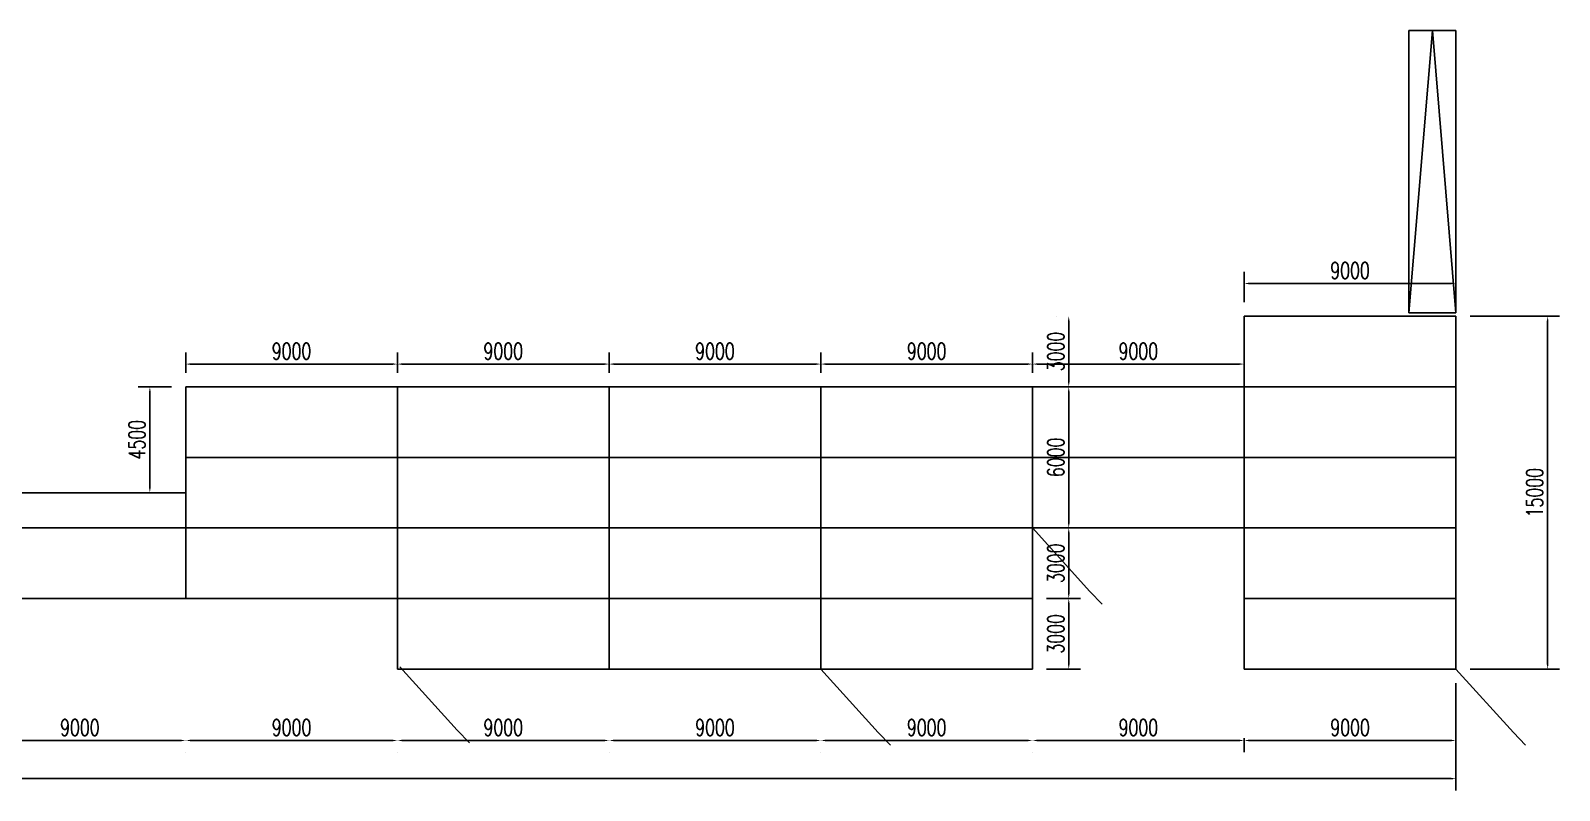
# Model space of a CAD drawing. Header units: millimetres. Extents: x -1825427 to -664413, y 1443096 to 1668257.
# Drawn here: x -736672 to -671677, y 1541769 to 1574063 of the extents above; entities that cross this region are included whole.
import ezdxf

# ---------------------------------------------------------------- set-up
doc = ezdxf.new("R2010")
doc.units = ezdxf.units.MM
doc.header["$LTSCALE"] = 10
doc.layers.get('0').update_dxf_attribs({"linetype": 'CONTINUOUS'})
doc.layers.get('DEFPOINTS').update_dxf_attribs({"linetype": 'CONTINUOUS'})
for name, color, linetype in [('W-bridge approach引桥', 4, 'CONTINUOUS'), ('W-STEEL_FRAME钢架', 3, 'CONTINUOUS'), ('W-WOOD_FLOOR木地板', 30, 'CONTINUOUS')]:
    doc.layers.add(name, color=color, linetype=linetype)
doc.styles.add('STANDARD_T3', font='simplex.shx', dxfattribs={"width": 0.7, "bigfont": 'gbcbig.shx'})
doc.dimstyles.new('W&&200', dxfattribs={"dimtxt": 700, "dimasz": 200, "dimexe": 500, "dimexo": 600, "dimgap": 200, "dimtad": 1, "dimdec": 0, "dimzin": 0, "dimdsep": 46, "dimtxsty": 'STANDARD_T3', "dimcen": 0.09, "dimclrd": 1, "dimclre": 1, "dimclrt": 7, "dimazin": 2, "dimtfac": 1, "dimtdec": 0, "dimtix": 1, "dimtmove": 2, "dimatfit": 3, "dimfxl": 100, "dimtolj": 1, "dimtzin": 0, "dimarcsym": 0})

# ---------------------------------------------------------------- blocks, each defined once
blk = doc.blocks.new('*D2966')
at = {"color": 1, "lineweight": -2, "transparency": 16777216}
for p, q in [((-730078, 1559523), (-730078, 1560388)), ((-729878, 1559888), (-721278, 1559888)), ((-721078, 1559523), (-721078, 1560388))]:
    blk.add_line(p, q, dxfattribs=at)
at = {"color": 1, "transparency": 16777216}
for points in [[(-729878, 1559922), (-729878, 1559855), (-730078, 1559888)], [(-721278, 1559922), (-721278, 1559855), (-721078, 1559888)]]:
    blk.add_solid(points, dxfattribs=at)
at = {"layer": 'DEFPOINTS', "color": 0, "transparency": 16777216}
for p in [(-721078, 1559888), (-730078, 1558923, 1832173828), (-721078, 1558923, 3666179828)]:
    blk.add_point(p, dxfattribs=at)
at = {"color": 7, "transparency": 16777216, "insert": (-725578, 1560438), "char_height": 700, "attachment_point": 5, "style": 'STANDARD_T3'}
blk.add_mtext('\\A1;9000', dxfattribs=at)
blk = doc.blocks.new('*D2935')
at = {"color": 1, "lineweight": -2, "transparency": 16777216}
for p, q in [((-721078, 1559523), (-721078, 1560388)), ((-720878, 1559888), (-712278, 1559888)), ((-712078, 1559523), (-712078, 1560388))]:
    blk.add_line(p, q, dxfattribs=at)
at = {"color": 1, "transparency": 16777216}
for points in [[(-720878, 1559922), (-720878, 1559855), (-721078, 1559888)], [(-712278, 1559922), (-712278, 1559855), (-712078, 1559888)]]:
    blk.add_solid(points, dxfattribs=at)
at = {"layer": 'DEFPOINTS', "color": 0, "transparency": 16777216}
for p in [(-712078, 1559888), (-721078, 1558923, 1832173828), (-712078, 1558923, 1832173828)]:
    blk.add_point(p, dxfattribs=at)
at = {"color": 7, "transparency": 16777216, "insert": (-716578, 1560438), "char_height": 700, "attachment_point": 5, "style": 'STANDARD_T3'}
blk.add_mtext('\\A1;9000', dxfattribs=at)
blk = doc.blocks.new('*D2936')
at = {"color": 1, "lineweight": -2, "transparency": 16777216}
for p, q in [((-712078, 1559523), (-712078, 1560388)), ((-711878, 1559888), (-703278, 1559888)), ((-703078, 1559523), (-703078, 1560388))]:
    blk.add_line(p, q, dxfattribs=at)
at = {"color": 1, "transparency": 16777216}
for points in [[(-711878, 1559922), (-711878, 1559855), (-712078, 1559888)], [(-703278, 1559922), (-703278, 1559855), (-703078, 1559888)]]:
    blk.add_solid(points, dxfattribs=at)
at = {"layer": 'DEFPOINTS', "color": 0, "transparency": 16777216}
for p in [(-703078, 1559888), (-712078, 1558923, 1832173828), (-703078, 1558923, 1832173828)]:
    blk.add_point(p, dxfattribs=at)
at = {"color": 7, "transparency": 16777216, "insert": (-707578, 1560438), "char_height": 700, "attachment_point": 5, "style": 'STANDARD_T3'}
blk.add_mtext('\\A1;9000', dxfattribs=at)
blk = doc.blocks.new('*D2937')
at = {"color": 1, "lineweight": -2, "transparency": 16777216}
for p, q in [((-703078, 1559523), (-703078, 1560388)), ((-702878, 1559888), (-694278, 1559888)), ((-694078, 1559523), (-694078, 1560388))]:
    blk.add_line(p, q, dxfattribs=at)
at = {"color": 1, "transparency": 16777216}
for points in [[(-702878, 1559922), (-702878, 1559855), (-703078, 1559888)], [(-694278, 1559922), (-694278, 1559855), (-694078, 1559888)]]:
    blk.add_solid(points, dxfattribs=at)
at = {"layer": 'DEFPOINTS', "color": 0, "transparency": 16777216}
for p in [(-694078, 1559888), (-703078, 1558923, 1832173828), (-694078, 1558923, 1832173828)]:
    blk.add_point(p, dxfattribs=at)
at = {"color": 7, "transparency": 16777216, "insert": (-698578, 1560438), "char_height": 700, "attachment_point": 5, "style": 'STANDARD_T3'}
blk.add_mtext('\\A1;9000', dxfattribs=at)
blk = doc.blocks.new('*D2938')
at = {"color": 1, "lineweight": -2, "transparency": 16777216}
for p, q in [((-694078, 1559523), (-694078, 1560388)), ((-693878, 1559888), (-685278, 1559888)), ((-685078, 1559523), (-685078, 1560388))]:
    blk.add_line(p, q, dxfattribs=at)
at = {"color": 1, "transparency": 16777216}
for points in [[(-693878, 1559922), (-693878, 1559855), (-694078, 1559888)], [(-685278, 1559922), (-685278, 1559855), (-685078, 1559888)]]:
    blk.add_solid(points, dxfattribs=at)
at = {"layer": 'DEFPOINTS', "color": 0, "transparency": 16777216}
for p in [(-685078, 1559888), (-694078, 1558923, 1832173828), (-685078, 1558923, 1832173828)]:
    blk.add_point(p, dxfattribs=at)
at = {"color": 7, "transparency": 16777216, "insert": (-689578, 1560438), "char_height": 700, "attachment_point": 5, "style": 'STANDARD_T3'}
blk.add_mtext('\\A1;9000', dxfattribs=at)
blk = doc.blocks.new('*D2939')
at = {"color": 1, "lineweight": -2, "transparency": 16777216}
for p, q in [((-685078, 1562523), (-685078, 1563816)), ((-676078, 1562523), (-676078, 1563816)), ((-684878, 1563316), (-676278, 1563316))]:
    blk.add_line(p, q, dxfattribs=at)
at = {"color": 1, "transparency": 16777216}
for points in [[(-684878, 1563349), (-684878, 1563282), (-685078, 1563316)], [(-676278, 1563349), (-676278, 1563282), (-676078, 1563316)]]:
    blk.add_solid(points, dxfattribs=at)
at = {"layer": 'DEFPOINTS', "color": 0, "transparency": 16777216}
for p in [(-676078, 1563316), (-685078, 1561923, 1832173828), (-676078, 1561923, 1832173828)]:
    blk.add_point(p, dxfattribs=at)
at = {"color": 7, "transparency": 16777216, "insert": (-680578, 1563866), "char_height": 700, "attachment_point": 5, "style": 'STANDARD_T3'}
blk.add_mtext('\\A1;9000', dxfattribs=at)
blk = doc.blocks.new('*D2992')
at = {"layer": 'DEFPOINTS', "color": 0, "transparency": 16777216}
for p in [(-692537, 1561923), (-685078, 1561923, 1834006000), (-685078, 1558923, 1834006000)]:
    blk.add_point(p, dxfattribs=at)
at = {"layer": 'W-WOOD_FLOOR木地板', "color": 1, "lineweight": -2, "transparency": 16777216}
for p, q in [((-693037, 1561923), (-693037, 1561923)), ((-692537, 1559123), (-692537, 1561723)), ((-693037, 1558923), (-693037, 1558923))]:
    blk.add_line(p, q, dxfattribs=at)
at = {"layer": 'W-WOOD_FLOOR木地板', "color": 1, "transparency": 16777216}
for points in [[(-692570, 1561723), (-692503, 1561723), (-692537, 1561923)], [(-692570, 1559123), (-692503, 1559123), (-692537, 1558923)]]:
    blk.add_solid(points, dxfattribs=at)
at = {"layer": 'W-WOOD_FLOOR木地板', "color": 7, "transparency": 16777216, "insert": (-693087, 1560423), "char_height": 700, "attachment_point": 5, "rotation": 89.99999, "style": 'STANDARD_T3'}
blk.add_mtext('\\A1;3000', dxfattribs=at)
blk = doc.blocks.new('*D2988')
at = {"layer": 'DEFPOINTS', "color": 0, "transparency": 16777216}
for p in [(-676078, 1561923, 1834006000), (-672177, 1561923), (-676078, 1546923, 1834006000)]:
    blk.add_point(p, dxfattribs=at)
at = {"layer": 'W-WOOD_FLOOR木地板', "color": 1, "lineweight": -2, "transparency": 16777216}
for p, q in [((-675477, 1561923), (-671677, 1561923)), ((-672177, 1547123), (-672177, 1561723)), ((-675477, 1546923), (-671677, 1546923))]:
    blk.add_line(p, q, dxfattribs=at)
at = {"layer": 'W-WOOD_FLOOR木地板', "color": 1, "transparency": 16777216}
for points in [[(-672210, 1561723), (-672144, 1561723), (-672177, 1561923)], [(-672210, 1547123), (-672144, 1547123), (-672177, 1546923)]]:
    blk.add_solid(points, dxfattribs=at)
at = {"layer": 'W-WOOD_FLOOR木地板', "color": 7, "transparency": 16777216, "insert": (-672727, 1554423), "char_height": 700, "attachment_point": 5, "rotation": 89.99999, "style": 'STANDARD_T3'}
blk.add_mtext('\\A1;15000', dxfattribs=at)
blk = doc.blocks.new('*D3001')
at = {"layer": 'DEFPOINTS', "color": 0, "transparency": 16777216}
for p in [(-739078, 1549923), (-730078, 1549923, 5502018000), (-730078, 1543891)]:
    blk.add_point(p, dxfattribs=at)
at = {"layer": 'W-WOOD_FLOOR木地板', "color": 1, "lineweight": -2, "transparency": 16777216}
for p, q in [((-739077, 1543991), (-739077, 1543391)), ((-738877, 1543891), (-730277, 1543891)), ((-730077, 1543391), (-730077, 1543391))]:
    blk.add_line(p, q, dxfattribs=at)
at = {"layer": 'W-WOOD_FLOOR木地板', "color": 1, "transparency": 16777216}
for points in [[(-738877, 1543924), (-738877, 1543858), (-739077, 1543891)], [(-730277, 1543924), (-730277, 1543858), (-730077, 1543891)]]:
    blk.add_solid(points, dxfattribs=at)
at = {"layer": 'W-WOOD_FLOOR木地板', "color": 7, "transparency": 16777216, "insert": (-734577, 1544441), "char_height": 700, "attachment_point": 5, "rotation": 359.99999, "style": 'STANDARD_T3'}
blk.add_mtext('\\A1;9000', dxfattribs=at)
blk = doc.blocks.new('*D3002')
at = {"layer": 'DEFPOINTS', "color": 0, "transparency": 16777216}
for p in [(-730078, 1549923, 5502018000), (-721078, 1549923, 1834006000), (-721078, 1543891)]:
    blk.add_point(p, dxfattribs=at)
at = {"layer": 'W-WOOD_FLOOR木地板', "color": 1, "lineweight": -2, "transparency": 16777216}
for p, q in [((-729877, 1543891), (-721277, 1543891)), ((-730077, 1543391), (-730077, 1543391)), ((-721077, 1543391), (-721077, 1543391))]:
    blk.add_line(p, q, dxfattribs=at)
at = {"layer": 'W-WOOD_FLOOR木地板', "color": 1, "transparency": 16777216}
for points in [[(-729877, 1543924), (-729877, 1543858), (-730077, 1543891)], [(-721277, 1543924), (-721277, 1543858), (-721077, 1543891)]]:
    blk.add_solid(points, dxfattribs=at)
at = {"layer": 'W-WOOD_FLOOR木地板', "color": 7, "transparency": 16777216, "insert": (-725577, 1544441), "char_height": 700, "attachment_point": 5, "rotation": 359.99999, "style": 'STANDARD_T3'}
blk.add_mtext('\\A1;9000', dxfattribs=at)
blk = doc.blocks.new('*D3003')
at = {"layer": 'DEFPOINTS', "color": 0, "transparency": 16777216}
for p in [(-721078, 1549923, 1834006000), (-712078, 1549923, 1834006000), (-712078, 1543891)]:
    blk.add_point(p, dxfattribs=at)
at = {"layer": 'W-WOOD_FLOOR木地板', "color": 1, "lineweight": -2, "transparency": 16777216}
for p, q in [((-720877, 1543891), (-712277, 1543891)), ((-721077, 1543391), (-721077, 1543391)), ((-712077, 1543391), (-712077, 1543391))]:
    blk.add_line(p, q, dxfattribs=at)
at = {"layer": 'W-WOOD_FLOOR木地板', "color": 1, "transparency": 16777216}
for points in [[(-720877, 1543924), (-720877, 1543858), (-721077, 1543891)], [(-712277, 1543924), (-712277, 1543858), (-712077, 1543891)]]:
    blk.add_solid(points, dxfattribs=at)
at = {"layer": 'W-WOOD_FLOOR木地板', "color": 7, "transparency": 16777216, "insert": (-716577, 1544441), "char_height": 700, "attachment_point": 5, "rotation": 359.99999, "style": 'STANDARD_T3'}
blk.add_mtext('\\A1;9000', dxfattribs=at)
blk = doc.blocks.new('*D3004')
at = {"layer": 'DEFPOINTS', "color": 0, "transparency": 16777216}
for p in [(-712078, 1549923, 1834006000), (-703078, 1549923, 1834006000), (-703078, 1543891)]:
    blk.add_point(p, dxfattribs=at)
at = {"layer": 'W-WOOD_FLOOR木地板', "color": 1, "lineweight": -2, "transparency": 16777216}
for p, q in [((-711877, 1543891), (-703277, 1543891)), ((-712077, 1543391), (-712077, 1543391)), ((-703077, 1543391), (-703077, 1543391))]:
    blk.add_line(p, q, dxfattribs=at)
at = {"layer": 'W-WOOD_FLOOR木地板', "color": 1, "transparency": 16777216}
for points in [[(-711877, 1543924), (-711877, 1543858), (-712077, 1543891)], [(-703277, 1543924), (-703277, 1543858), (-703077, 1543891)]]:
    blk.add_solid(points, dxfattribs=at)
at = {"layer": 'W-WOOD_FLOOR木地板', "color": 7, "transparency": 16777216, "insert": (-707577, 1544441), "char_height": 700, "attachment_point": 5, "rotation": 359.99999, "style": 'STANDARD_T3'}
blk.add_mtext('\\A1;9000', dxfattribs=at)
blk = doc.blocks.new('*D3005')
at = {"layer": 'DEFPOINTS', "color": 0, "transparency": 16777216}
for p in [(-703078, 1549923, 1834006000), (-694078, 1546923, 1834006000), (-694078, 1543891)]:
    blk.add_point(p, dxfattribs=at)
at = {"layer": 'W-WOOD_FLOOR木地板', "color": 1, "lineweight": -2, "transparency": 16777216}
for p, q in [((-702877, 1543891), (-694277, 1543891)), ((-703077, 1543391), (-703077, 1543391)), ((-694077, 1543391), (-694077, 1543391))]:
    blk.add_line(p, q, dxfattribs=at)
at = {"layer": 'W-WOOD_FLOOR木地板', "color": 1, "transparency": 16777216}
for points in [[(-702877, 1543924), (-702877, 1543858), (-703077, 1543891)], [(-694277, 1543924), (-694277, 1543858), (-694077, 1543891)]]:
    blk.add_solid(points, dxfattribs=at)
at = {"layer": 'W-WOOD_FLOOR木地板', "color": 7, "transparency": 16777216, "insert": (-698577, 1544441), "char_height": 700, "attachment_point": 5, "rotation": 359.99999, "style": 'STANDARD_T3'}
blk.add_mtext('\\A1;9000', dxfattribs=at)
blk = doc.blocks.new('*D3006')
at = {"layer": 'DEFPOINTS', "color": 0, "transparency": 16777216}
for p in [(-694078, 1546923, 1834006000), (-685078, 1546923), (-685078, 1543891)]:
    blk.add_point(p, dxfattribs=at)
at = {"layer": 'W-WOOD_FLOOR木地板', "color": 1, "lineweight": -2, "transparency": 16777216}
for p, q in [((-693877, 1543891), (-685277, 1543891)), ((-685077, 1543991), (-685077, 1543391)), ((-694077, 1543391), (-694077, 1543391))]:
    blk.add_line(p, q, dxfattribs=at)
at = {"layer": 'W-WOOD_FLOOR木地板', "color": 1, "transparency": 16777216}
for points in [[(-693877, 1543924), (-693877, 1543858), (-694077, 1543891)], [(-685277, 1543924), (-685277, 1543858), (-685077, 1543891)]]:
    blk.add_solid(points, dxfattribs=at)
at = {"layer": 'W-WOOD_FLOOR木地板', "color": 7, "transparency": 16777216, "insert": (-689577, 1544441), "char_height": 700, "attachment_point": 5, "rotation": 359.99999, "style": 'STANDARD_T3'}
blk.add_mtext('\\A1;9000', dxfattribs=at)
blk = doc.blocks.new('*D3007')
at = {"layer": 'DEFPOINTS', "color": 0, "transparency": 16777216}
for p in [(-685078, 1546923), (-676078, 1546923, 3668012000), (-676078, 1543891)]:
    blk.add_point(p, dxfattribs=at)
at = {"layer": 'W-WOOD_FLOOR木地板', "color": 1, "lineweight": -2, "transparency": 16777216}
for p, q in [((-685077, 1543991), (-685077, 1543391)), ((-684877, 1543891), (-676277, 1543891)), ((-676077, 1543391), (-676077, 1543391))]:
    blk.add_line(p, q, dxfattribs=at)
at = {"layer": 'W-WOOD_FLOOR木地板', "color": 1, "transparency": 16777216}
for points in [[(-684877, 1543924), (-684877, 1543858), (-685077, 1543891)], [(-676277, 1543924), (-676277, 1543858), (-676077, 1543891)]]:
    blk.add_solid(points, dxfattribs=at)
at = {"layer": 'W-WOOD_FLOOR木地板', "color": 7, "transparency": 16777216, "insert": (-680577, 1544441), "char_height": 700, "attachment_point": 5, "rotation": 359.99999, "style": 'STANDARD_T3'}
blk.add_mtext('\\A1;9000', dxfattribs=at)
blk = doc.blocks.new('*D3008')
at = {"layer": 'DEFPOINTS', "color": 0, "transparency": 16777216}
for p in [(-814078, 1549923), (-676078, 1546923), (-676078, 1542269)]:
    blk.add_point(p, dxfattribs=at)
at = {"layer": 'W-WOOD_FLOOR木地板', "color": 1, "lineweight": -2, "transparency": 16777216}
for p, q in [((-814077, 1549323), (-814077, 1541769)), ((-676077, 1546323), (-676077, 1541769)), ((-813877, 1542269), (-676277, 1542269))]:
    blk.add_line(p, q, dxfattribs=at)
at = {"layer": 'W-WOOD_FLOOR木地板', "color": 1, "transparency": 16777216}
for points in [[(-813877, 1542302), (-813877, 1542235), (-814077, 1542269)], [(-676277, 1542302), (-676277, 1542235), (-676077, 1542269)]]:
    blk.add_solid(points, dxfattribs=at)
at = {"layer": 'W-WOOD_FLOOR木地板', "color": 7, "transparency": 16777216, "insert": (-745077, 1542819), "char_height": 700, "attachment_point": 5, "rotation": 359.99999, "style": 'STANDARD_T3'}
blk.add_mtext('\\A1;138000', dxfattribs=at)
blk = doc.blocks.new('*D3014')
at = {"layer": 'DEFPOINTS', "color": 0, "transparency": 16777216}
for p in [(-730078, 1558923, 3668012000), (-731602, 1554423), (-730078, 1554423, 3668012000)]:
    blk.add_point(p, dxfattribs=at)
at = {"layer": 'W-WOOD_FLOOR木地板', "color": 1, "lineweight": -2, "transparency": 16777216}
for p, q in [((-730677, 1558923), (-732102, 1558923)), ((-731602, 1558723), (-731602, 1554623)), ((-730677, 1554423), (-732102, 1554423))]:
    blk.add_line(p, q, dxfattribs=at)
at = {"layer": 'W-WOOD_FLOOR木地板', "color": 1, "transparency": 16777216}
for points in [[(-731635, 1558723), (-731568, 1558723), (-731602, 1558923)], [(-731635, 1554623), (-731568, 1554623), (-731602, 1554423)]]:
    blk.add_solid(points, dxfattribs=at)
at = {"layer": 'W-WOOD_FLOOR木地板', "color": 7, "transparency": 16777216, "insert": (-732152, 1556673), "char_height": 700, "attachment_point": 5, "rotation": 89.99999, "style": 'STANDARD_T3'}
blk.add_mtext('\\A1;4500', dxfattribs=at)
blk = doc.blocks.new('*D3015')
at = {"layer": 'DEFPOINTS', "color": 0, "transparency": 16777216}
for p in [(-694078, 1552923), (-694078, 1549923, 1834006000), (-692537, 1549923)]:
    blk.add_point(p, dxfattribs=at)
at = {"layer": 'W-WOOD_FLOOR木地板', "color": 1, "lineweight": -2, "transparency": 16777216}
for p, q in [((-693477, 1552923), (-692037, 1552923)), ((-692537, 1552723), (-692537, 1550123)), ((-693477, 1549923), (-692037, 1549923))]:
    blk.add_line(p, q, dxfattribs=at)
at = {"layer": 'W-WOOD_FLOOR木地板', "color": 1, "transparency": 16777216}
for points in [[(-692570, 1552723), (-692503, 1552723), (-692537, 1552923)], [(-692570, 1550123), (-692503, 1550123), (-692537, 1549923)]]:
    blk.add_solid(points, dxfattribs=at)
at = {"layer": 'W-WOOD_FLOOR木地板', "color": 7, "transparency": 16777216, "insert": (-693087, 1551423), "char_height": 700, "attachment_point": 5, "rotation": 89.99999, "style": 'STANDARD_T3'}
blk.add_mtext('\\A1;3000', dxfattribs=at)
blk = doc.blocks.new('*D3016')
at = {"layer": 'DEFPOINTS', "color": 0, "transparency": 16777216}
for p in [(-694078, 1549923, 1834006000), (-694078, 1546923), (-692537, 1546923)]:
    blk.add_point(p, dxfattribs=at)
at = {"layer": 'W-WOOD_FLOOR木地板', "color": 1, "lineweight": -2, "transparency": 16777216}
for p, q in [((-693477, 1549923), (-692037, 1549923)), ((-692537, 1549723), (-692537, 1547123)), ((-693477, 1546923), (-692037, 1546923))]:
    blk.add_line(p, q, dxfattribs=at)
at = {"layer": 'W-WOOD_FLOOR木地板', "color": 1, "transparency": 16777216}
for points in [[(-692570, 1549723), (-692503, 1549723), (-692537, 1549923)], [(-692570, 1547123), (-692503, 1547123), (-692537, 1546923)]]:
    blk.add_solid(points, dxfattribs=at)
at = {"layer": 'W-WOOD_FLOOR木地板', "color": 7, "transparency": 16777216, "insert": (-693087, 1548423), "char_height": 700, "attachment_point": 5, "rotation": 89.99999, "style": 'STANDARD_T3'}
blk.add_mtext('\\A1;3000', dxfattribs=at)
blk = doc.blocks.new('*D3017')
at = {"layer": 'DEFPOINTS', "color": 0, "transparency": 16777216}
for p in [(-694078, 1558923, 1834006000), (-692537, 1558923), (-694078, 1552923)]:
    blk.add_point(p, dxfattribs=at)
at = {"layer": 'W-WOOD_FLOOR木地板', "color": 1, "lineweight": -2, "transparency": 16777216}
for p, q in [((-693477, 1558923), (-692037, 1558923)), ((-692537, 1553123), (-692537, 1558723)), ((-693477, 1552923), (-692037, 1552923))]:
    blk.add_line(p, q, dxfattribs=at)
at = {"layer": 'W-WOOD_FLOOR木地板', "color": 1, "transparency": 16777216}
for points in [[(-692570, 1558723), (-692503, 1558723), (-692537, 1558923)], [(-692570, 1553123), (-692503, 1553123), (-692537, 1552923)]]:
    blk.add_solid(points, dxfattribs=at)
at = {"layer": 'W-WOOD_FLOOR木地板', "color": 7, "transparency": 16777216, "insert": (-693087, 1555923), "char_height": 700, "attachment_point": 5, "rotation": 89.99999, "style": 'STANDARD_T3'}
blk.add_mtext('\\A1;6000', dxfattribs=at)
blk = doc.blocks.new('mz')
blk.add_line((-3374, 1365), (-4060, 1670))
at = {"layer": 'DEFPOINTS', "color": 0}
blk.add_lwpolyline([(0, 0), (-3374, 1365)], dxfattribs=at)

msp = doc.modelspace()

# ---------------------------------------------------------------- linework, layer by layer
at = {"layer": 'W-bridge approach引桥'}
for p, q in [((-678077.6, 1574063.3, 1832173828), (-676077.6, 1574063.3, 1832173828)), ((-678077.6, 1562063.3, 1832173828), (-678077.6, 1574063.3, 1832173828)), ((-677077.6, 1574063.3, 1832173828), (-678077.6, 1562063.3, 1832173828)), ((-677077.6, 1574063.3, 1832173828), (-676077.6, 1562063.3, 1832173828)), ((-676077.6, 1574063.3, 1832173828), (-676077.6, 1562063.3, 1832173828)), ((-676077.6, 1562063.3, 1832173828), (-678077.6, 1562063.3, 1832173828))]:
    msp.add_line(p, q, dxfattribs=at)
at = {"layer": 'W-STEEL_FRAME钢架', "linetype": 'ByBlock'}
for p, q in [((-676077.6, 1561923.3, 1832173828), (-685077.6, 1561923.3, 1832173828)), ((-685077.6, 1561923.3, 1832173828), (-685077.6, 1558923.3, 1832173828)), ((-676077.6, 1558923.3, 1832173828), (-676077.6, 1561923.3, 1832173828)), ((-721077.6, 1558923.3, 3666179828), (-730077.6, 1558923.3, 3666179828)), ((-730077.6, 1558923.3, 3666179828), (-730077.6, 1555923.3, 3666179828)), ((-721077.6, 1555923.3, 3666179828), (-721077.6, 1558923.3, 3666179828)), ((-721077.6, 1558923.3, 1832173828), (-712077.6, 1558923.3, 1832173828)), ((-721077.6, 1555923.3, 1832173828), (-721077.6, 1558923.3, 1832173828)), ((-712077.6, 1558923.3, 1832173828), (-712077.6, 1555923.3, 1832173828)), ((-703077.6, 1558923.3, 1832173828), (-712077.6, 1558923.3, 1832173828)), ((-712077.6, 1558923.3, 1832173828), (-712077.6, 1555923.3, 1832173828)), ((-694077.6, 1558923.3, 1832173828), (-703077.6, 1558923.3, 1832173828)), ((-703077.6, 1558923.3, 1832173828), (-703077.6, 1555923.3, 1832173828)), ((-703077.6, 1555923.3, 1832173828), (-703077.6, 1558923.3, 1832173828)), ((-685077.6, 1558923.3, 1832173828), (-694077.6, 1558923.3, 1832173828)), ((-694077.6, 1558923.3, 1832173828), (-694077.6, 1555923.3, 1832173828)), ((-694077.6, 1555923.3, 1832173828), (-694077.6, 1558923.3, 1832173828)), ((-685077.6, 1558923.3, 1832173828), (-676077.6, 1558923.3, 1832173828)), ((-676077.6, 1558923.3, 1832173828), (-685077.6, 1558923.3, 1832173828)), ((-685077.6, 1558923.3, 1832173828), (-685077.6, 1555923.3, 1832173828)), ((-685077.6, 1555923.3, 1832173828), (-685077.6, 1558923.3, 1832173828)), ((-676077.6, 1555923.3, 1832173828), (-676077.6, 1558923.3, 1832173828)), ((-730077.6, 1555923.3, 3666179828), (-721077.6, 1555923.3, 3666179828)), ((-730077.6, 1552923.3, 3666179828), (-730077.6, 1555923.3, 3666179828)), ((-730077.6, 1555923.3, 3666179828), (-721077.6, 1555923.3, 3666179828)), ((-721077.6, 1555923.3, 3666179828), (-721077.6, 1552923.3, 3666179828)), ((-712077.6, 1555923.3, 1832173828), (-721077.6, 1555923.3, 1832173828)), ((-721077.6, 1555923.3, 1832173828), (-721077.6, 1552923.3, 1832173828)), ((-712077.6, 1555923.3, 1832173828), (-721077.6, 1555923.3, 1832173828)), ((-712077.6, 1552923.3, 1832173828), (-712077.6, 1555923.3, 1832173828)), ((-703077.6, 1555923.3, 1832173828), (-712077.6, 1555923.3, 1832173828)), ((-712077.6, 1555923.3, 1832173828), (-712077.6, 1552923.3, 1832173828)), ((-712077.6, 1555923.3, 1832173828), (-703077.6, 1555923.3, 1832173828)), ((-703077.6, 1555923.3, 1832173828), (-694077.6, 1555923.3, 1832173828)), ((-694077.6, 1555923.3, 1832173828), (-703077.6, 1555923.3, 1832173828)), ((-703077.6, 1555923.3, 1832173828), (-703077.6, 1552923.3, 1832173828)), ((-703077.6, 1552923.3, 1832173828), (-703077.6, 1555923.3, 1832173828)), ((-694077.6, 1555923.3, 1832173828), (-685077.6, 1555923.3, 1832173828)), ((-694077.6, 1552923.3, 1832173828), (-694077.6, 1555923.3, 1832173828)), ((-685077.6, 1555923.3, 1832173828), (-694077.6, 1555923.3, 1832173828)), ((-694077.6, 1555923.3, 1832173828), (-694077.6, 1552923.3, 1832173828)), ((-685077.6, 1555923.3, 1832173828), (-676077.6, 1555923.3, 1832173828)), ((-676077.6, 1555923.3, 1832173828), (-685077.6, 1555923.3, 1832173828)), ((-685077.6, 1555923.3, 1832173828), (-685077.6, 1552923.3, 1832173828)), ((-685077.6, 1552923.3, 1832173828), (-685077.6, 1555923.3, 1832173828)), ((-676077.6, 1552923.3, 1832173828), (-676077.6, 1555923.3, 1832173828)), ((-739077.6, 1554423.3, 3666179828), (-730077.6, 1554423.3, 3666179828)), ((-730077.6, 1554423.3, 3666179828), (-730077.6, 1552923.3, 3666179828)), ((-730077.6, 1552923.3, 3666179828), (-739077.6, 1552923.3, 3666179828)), ((-739077.6, 1552923.3, 5500185828), (-730077.6, 1552923.3, 5500185828)), ((-721077.6, 1552923.3, 3666179828), (-730077.6, 1552923.3, 3666179828)), ((-730077.6, 1552923.3, 5500185828), (-721077.6, 1552923.3, 5500185828)), ((-730077.6, 1549923.3, 5500185828), (-730077.6, 1552923.3, 5500185828)), ((-730077.6, 1552923.3, 5500185828), (-730077.6, 1549923.3, 5500185828)), ((-721077.6, 1552923.3, 1832173828), (-712077.6, 1552923.3, 1832173828)), ((-721077.6, 1552923.3, 1832173828), (-712077.6, 1552923.3, 1832173828)), ((-721077.6, 1549923.3, 1832173828), (-721077.6, 1552923.3, 1832173828)), ((-721077.6, 1552923.3, 5500185828), (-721077.6, 1549923.3, 5500185828)), ((-703077.6, 1552923.3, 1832173828), (-712077.6, 1552923.3, 1832173828)), ((-712077.6, 1552923.3, 1832173828), (-712077.6, 1549923.3, 1832173828)), ((-712077.6, 1552923.3, 1832173828), (-712077.6, 1549923.3, 1832173828)), ((-712077.6, 1552923.3, 1832173828), (-703077.6, 1552923.3, 1832173828)), ((-703077.6, 1552923.3, 1832173828), (-694077.6, 1552923.3, 1832173828)), ((-694077.6, 1552923.3, 1832173828), (-703077.6, 1552923.3, 1832173828)), ((-703077.6, 1552923.3, 1832173828), (-703077.6, 1549923.3, 1832173828)), ((-703077.6, 1549923.3, 1832173828), (-703077.6, 1552923.3, 1832173828)), ((-694077.6, 1549923.3, 1832173828), (-694077.6, 1552923.3, 1832173828)), ((-694077.6, 1552923.3, 1832173828), (-685077.6, 1552923.3, 1832173828)), ((-685077.6, 1552923.3, 1832173828), (-676077.6, 1552923.3, 1832173828)), ((-676077.6, 1552923.3, 1832173828), (-685077.6, 1552923.3, 1832173828)), ((-685077.6, 1552923.3, 1832173828), (-685077.6, 1549923.3, 1832173828)), ((-676077.6, 1549923.3, 1832173828), (-676077.6, 1552923.3, 1832173828)), ((-730077.6, 1549923.3, 5500185828), (-739077.6, 1549923.3, 5500185828)), ((-721077.6, 1549923.3, 5500185828), (-730077.6, 1549923.3, 5500185828)), ((-712077.6, 1549923.3, 1832173828), (-721077.6, 1549923.3, 1832173828)), ((-712077.6, 1549923.3, 1832173828), (-721077.6, 1549923.3, 1832173828)), ((-721077.6, 1549923.3, 1832173828), (-721077.6, 1546923.3, 1832173828)), ((-703077.6, 1549923.3, 1832173828), (-712077.6, 1549923.3, 1832173828)), ((-712077.6, 1549923.3, 1832173828), (-712077.6, 1546923.3, 1832173828)), ((-712077.6, 1549923.3, 1832173828), (-703077.6, 1549923.3, 1832173828)), ((-712077.6, 1546923.3, 1832173828), (-712077.6, 1549923.3, 1832173828)), ((-703077.6, 1549923.3, 1832173828), (-694077.6, 1549923.3, 1832173828)), ((-694077.6, 1549923.3, 1832173828), (-703077.6, 1549923.3, 1832173828)), ((-703077.6, 1549923.3, 1832173828), (-703077.6, 1546923.3, 1832173828)), ((-703077.6, 1546923.3, 1832173828), (-703077.6, 1549923.3, 1832173828)), ((-694077.6, 1546923.3, 1832173828), (-694077.6, 1549923.3, 1832173828)), ((-676077.6, 1549923.3, -1832172), (-685077.6, 1549923.3, -1832172)), ((-685077.6, 1549923.3, -1832172), (-685077.6, 1546923.3, -1832172)), ((-685077.6, 1549923.3, 1832173828), (-676077.6, 1549923.3, 1832173828)), ((-676077.6, 1546923.3, -1832172), (-676077.6, 1549923.3, -1832172)), ((-721077.6, 1546923.3, 1832173828), (-712077.6, 1546923.3, 1832173828)), ((-712077.6, 1546923.3, 1832173828), (-703077.6, 1546923.3, 1832173828)), ((-703077.6, 1546923.3, 1832173828), (-694077.6, 1546923.3, 1832173828)), ((-685077.6, 1546923.3, -1832172), (-676077.6, 1546923.3, -1832172))]:
    msp.add_line(p, q, dxfattribs=at)
at = {"layer": 'W-WOOD_FLOOR木地板'}
for p, q in [((-730077.6, 1554423.3, -1832172), (-739077.6, 1554423.3, -1832172)), ((-694077.6, 1552923.3, -1832172), (-685077.6, 1552923.3, -1832172)), ((-757077.6, 1549923.3, -1832172), (-721077.6, 1549923.3, -1832172)), ((-721077.6, 1549923.3, -1832172), (-721077.6, 1546923.3, -1832172))]:
    msp.add_line(p, q, dxfattribs=at)

# ---------------------------------------------------------------- block references
at = {"extrusion": (0, 0, -1), "zscale": -1000, "rotation": 69.87692992394132}
for p in [(694077.6, 1552923.3, -1832173828), (720977.6, 1547023.3, -1832173828), (703077.6, 1546923.3, -1832173828), (676077.6, 1546923.3, -3666179828)]:
    msp.add_blockref('mz', p, dxfattribs=at)

# ---------------------------------------------------------------- dimensions: what is measured, and where the dimension line sits
for base, p1, p2, picture, middle in [((-676077.6, 1563315.6), (-685077.6, 1561923.3, 1832173828), (-676077.6, 1561923.3, 1832173828), '*D2939', (-680577.6, 1563865.6)), ((-721077.6, 1559888.3), (-730077.6, 1558923.3, 1832173828), (-721077.6, 1558923.3, 3666179828), '*D2966', (-725577.6, 1560438.3)), ((-712077.6, 1559888.3), (-721077.6, 1558923.3, 1832173828), (-712077.6, 1558923.3, 1832173828), '*D2935', (-716577.6, 1560438.3)), ((-703077.6, 1559888.3), (-712077.6, 1558923.3, 1832173828), (-703077.6, 1558923.3, 1832173828), '*D2936', (-707577.6, 1560438.3)), ((-694077.6, 1559888.3), (-703077.6, 1558923.3, 1832173828), (-694077.6, 1558923.3, 1832173828), '*D2937', (-698577.6, 1560438.3)), ((-685077.6, 1559888.3), (-694077.6, 1558923.3, 1832173828), (-685077.6, 1558923.3, 1832173828), '*D2938', (-689577.6, 1560438.3))]:
    dim = msp.add_linear_dim(base=base, p1=p1, p2=p2, dimstyle='W&&200')
    dim.commit()
    dim.dimension.update_dxf_attribs({"geometry": picture, "text_midpoint": middle})
at = {"layer": 'W-WOOD_FLOOR木地板'}
for base, p1, p2, angle, override, picture, middle in [((-692536.9, 1561923.3, -1832172), (-685077.6, 1558923.3, 1832173828), (-685077.6, 1561923.3, 1832173828), 89.999989, {"dimfxl": 500, "dimfxlon": 1}, '*D2992', (-693086.9, 1560423.3, -1832172)), ((-730077.6, 1543890.8, -1832172), (-739077.6, 1549923.3, -1832172), (-730077.6, 1549923.3, 5500185828), 359.999989, {"dimfxlon": 1}, '*D3001', (-734577.6, 1544440.8, -1832172)), ((-721077.6, 1543890.8, -1832172), (-730077.6, 1549923.3, 5500185828), (-721077.6, 1549923.3, 1832173828), 359.999989, {"dimfxlon": 1}, '*D3002', (-725577.6, 1544440.8, -1832172)), ((-712077.6, 1543890.8, -1832172), (-721077.6, 1549923.3, 1832173828), (-712077.6, 1549923.3, 1832173828), 359.999989, {"dimfxlon": 1}, '*D3003', (-716577.6, 1544440.8, -1832172)), ((-703077.6, 1543890.8, -1832172), (-712077.6, 1549923.3, 1832173828), (-703077.6, 1549923.3, 1832173828), 359.999989, {"dimfxlon": 1}, '*D3004', (-707577.6, 1544440.8, -1832172)), ((-694077.6, 1543890.8, -1832172), (-703077.6, 1549923.3, 1832173828), (-694077.6, 1546923.3, 1832173828), 359.999989, {"dimfxlon": 1}, '*D3005', (-698577.6, 1544440.8, -1832172)), ((-685077.6, 1543890.8, -1832172), (-694077.6, 1546923.3, 1832173828), (-685077.6, 1546923.3, -1832172), 359.999989, {"dimfxlon": 1}, '*D3006', (-689577.6, 1544440.8, -1832172)), ((-676077.6, 1543890.8, -1832172), (-685077.6, 1546923.3, -1832172), (-676077.6, 1546923.3, 3666179828), 359.999989, {"dimfxlon": 1}, '*D3007', (-680577.6, 1544440.8, -1832172))]:
    dim = msp.add_linear_dim(base=base, p1=p1, p2=p2, angle=angle, dimstyle='W&&200', override=override, dxfattribs=at)
    dim.commit()
    dim.dimension.update_dxf_attribs({"geometry": picture, "text_midpoint": middle})
for base, p1, p2, angle, picture, middle in [((-672177.2, 1561923.3, -1832172), (-676077.6, 1546923.3, 1832173828), (-676077.6, 1561923.3, 1832173828), 89.999989, '*D2988', (-672727.2, 1554423.3, -1832172)), ((-731601.9, 1554423.3, -1832172), (-730077.6, 1558923.3, 3666179828), (-730077.6, 1554423.3, 3666179828), 89.999989, '*D3014', (-732151.9, 1556673.3, -1832172)), ((-692536.9, 1558923.3, -1832172), (-694077.6, 1552923.3, -1832172), (-694077.6, 1558923.3, 1832173828), 89.999989, '*D3017', (-693086.9, 1555923.3, -1832172)), ((-692536.9, 1549923.3, -1832172), (-694077.6, 1552923.3, -1832172), (-694077.6, 1549923.3, 1832173828), 89.999989, '*D3015', (-693086.9, 1551423.3, -1832172)), ((-676077.6, 1542268.6, -1832172), (-814077.6, 1549923.3, -1832172), (-676077.6, 1546923.3, -1832172), 359.999989, '*D3008', (-745077.6, 1542818.6, -1832172)), ((-692536.9, 1546923.3, -1832172), (-694077.6, 1549923.3, 1832173828), (-694077.6, 1546923.3, -1832172), 89.999989, '*D3016', (-693086.9, 1548423.3, -1832172))]:
    dim = msp.add_linear_dim(base=base, p1=p1, p2=p2, angle=angle, dimstyle='W&&200', dxfattribs=at)
    dim.commit()
    dim.dimension.update_dxf_attribs({"geometry": picture, "text_midpoint": middle})

doc.saveas('drawing.dxf')
